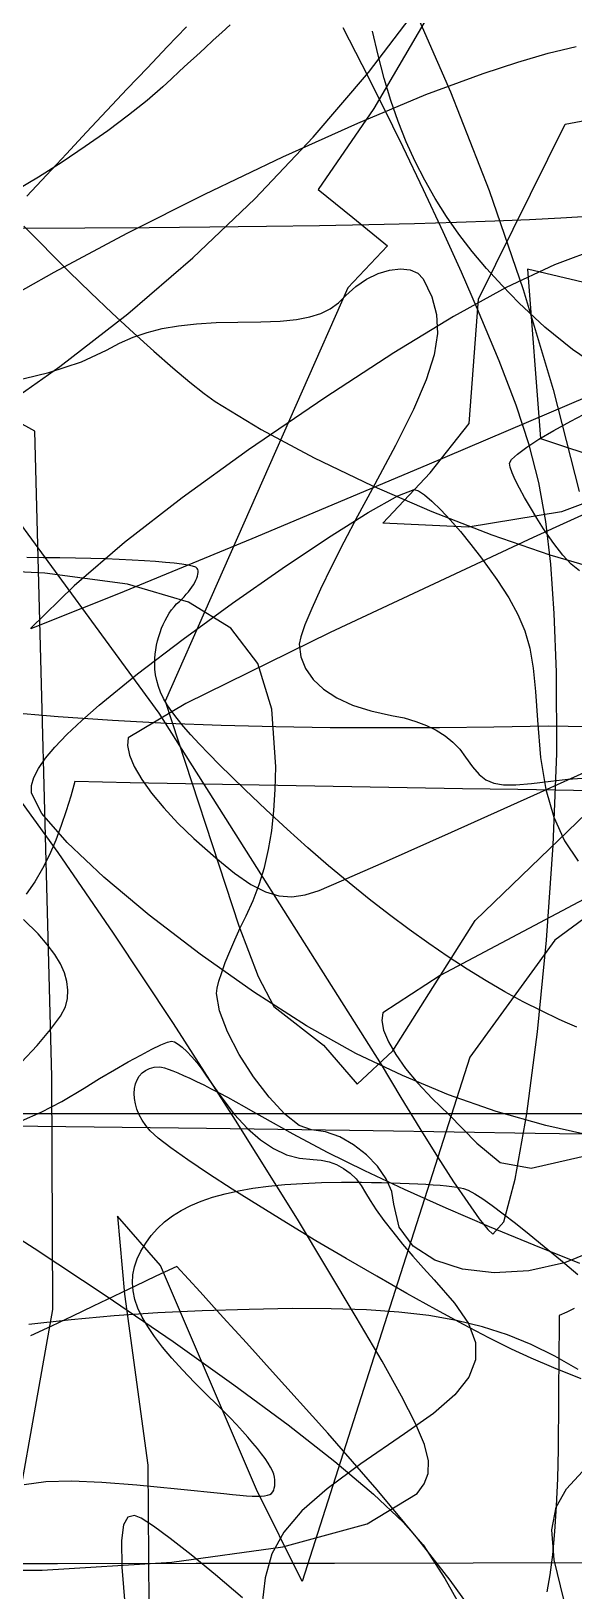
# Model space of a CAD drawing. Extents: x -75 to 75, y -75 to 75.
# Drawn here: x -13.1 to -0.86, y -10.65 to 24.55 of the extents above; entities that cross this region are included whole.
import ezdxf

# ---------------------------------------------------------------- set-up
doc = ezdxf.new("R2010")
doc.units = 0
for name, color, linetype in [('butterfly', 7, 'CONTINUOUS'), ('crosshair', 7, 'CONTINUOUS'), ('crown', 7, 'CONTINUOUS'), ('darth', 7, 'CONTINUOUS'), ('hellokitty', 7, 'CONTINUOUS'), ('ironman', 7, 'CONTINUOUS'), ('jackskellington', 7, 'CONTINUOUS'), ('m4', 7, 'CONTINUOUS'), ('mushroom', 7, 'CONTINUOUS'), ('nes', 7, 'CONTINUOUS'), ('skullbones', 7, 'CONTINUOUS'), ('stormtrooper', 7, 'CONTINUOUS'), ('thundercats', 7, 'CONTINUOUS'), ('wolf', 7, 'CONTINUOUS')]:
    doc.layers.add(name, color=color, linetype=linetype)

msp = doc.modelspace()

# ---------------------------------------------------------------- linework, layer by layer
at = {"layer": 'butterfly', "color": 7}
for p, q in [((-4.6193, 25.411777), (-3.645493, 23.179653)), ((-5.636668, 23.786843), (-6.068074, 24.619833)), ((-5.181181, 22.881031), (-5.636668, 23.786843)), ((-4.715671, 21.931424), (-5.181181, 22.881031)), ((-3.645493, 23.179653), (-2.775639, 20.952505)), ((-4.254192, 20.967034), (-4.715671, 21.931424)), ((-3.8108, 20.016888), (-4.254192, 20.967034)), ((-2.775639, 20.952505), (-2.005287, 18.716501)), ((-3.39955, 19.11), (-3.8108, 20.016888)), ((-3.034499, 18.275402), (-3.39955, 19.11)), ((-2.005287, 18.716501), (-1.329989, 16.457809)), ((-2.546788, 17.108249), (-3.034499, 18.275402)), ((-2.162433, 16.10899), (-2.546788, 17.108249)), ((-15.484285, 16.323426), (-10.223111, 9.159607)), ((-1.329989, 16.457809), (-0.745294, 14.162588)), ((-1.867635, 15.214146), (-2.162433, 16.10899)), ((-1.648596, 14.360229), (-1.867635, 15.214146)), ((-1.491519, 13.483759), (-1.648596, 14.360229)), ((-1.382605, 12.521257), (-1.491519, 13.483759)), ((-1.308056, 11.409234), (-1.382605, 12.521257)), ((-1.254074, 10.084215), (-1.308056, 11.409234)), ((-1.24754, 8.244233), (-1.254074, 10.084215)), ((-10.223111, 9.159607), (-5.206491, 1.225048)), ((-1.328135, 6.177523), (-1.24754, 8.244233)), ((-12.499978, 6.013281), (-13.593971, 7.532912)), ((-11.248159, 4.191576), (-12.499978, 6.013281)), ((-1.478901, 4.033712), (-1.328135, 6.177523)), ((-9.893853, 2.149836), (-11.248159, 4.191576)), ((-1.682885, 1.962429), (-1.478901, 4.033712)), ((-8.492405, -0.029901), (-9.893853, 2.149836)), ((-1.92313, 0.113309), (-1.682885, 1.962429)), ((-5.206491, 1.225048), (-4.764156, 0.482668)), ((-4.764156, 0.482668), (-4.337767, -0.215801)), ((-2.182682, -1.364014), (-1.92313, 0.113309)), ((-7.099155, -2.265593), (-8.492405, -0.029901)), ((-4.337767, -0.215801), (-3.937639, -0.854645)), ((-3.937639, -0.854645), (-3.574085, -1.418161)), ((-2.444586, -2.319917), (-2.182682, -1.364014)), ((-3.574085, -1.418161), (-3.257419, -1.890638)), ((-3.257419, -1.890638), (-2.997955, -2.256369)), ((-5.769444, -4.475198), (-7.099155, -2.265593)), ((-2.997955, -2.256369), (-2.806006, -2.499648)), ((-2.691887, -2.604759), (-2.444586, -2.319917)), ((-2.806006, -2.499648), (-2.691887, -2.604759)), ((-5.18928, -5.469537), (-5.769444, -4.475198)), ((-4.747329, -6.259666), (-5.18928, -5.469537)), ((-4.432866, -6.876692), (-4.747329, -6.259666)), ((-4.235163, -7.351714), (-4.432866, -6.876692)), ((-4.143495, -7.71584), (-4.235163, -7.351714)), ((-4.147136, -8.000182), (-4.143495, -7.71584)), ((-4.235359, -8.235834), (-4.147136, -8.000182)), ((-4.397439, -8.453913), (-4.235359, -8.235834)), ((-5.523704, -9.136953), (-4.397439, -8.453913)), ((-7.426527, -9.656084), (-5.523704, -9.136953)), ((-9.929396, -10.006282), (-7.426527, -9.656084)), ((-16.029233, -10.179708), (-12.855802, -10.18253)), ((-12.855802, -10.18253), (-9.929396, -10.006282))]:
    msp.add_line(p, q, dxfattribs=at)
at = {"layer": 'crosshair', "color": 7}
msp.add_open_spline([(-74.87924, 0.120769), (-24.959736, 0.120769), (24.959767, 0.120769), (74.879271, 0.120769)], degree=3, dxfattribs=at)
at = {"layer": 'crown', "color": 7}
for p, q in [((-5.497977, 23.614484), (-4.334029, 25.131728)), ((-6.741637, 22.157862), (-5.497977, 23.614484)), ((-8.062324, 20.763854), (-6.741637, 22.157862)), ((-9.457354, 19.43444), (-8.062324, 20.763854)), ((-10.924041, 18.171603), (-9.457354, 19.43444)), ((-12.459702, 16.977326), (-10.924041, 18.171603)), ((-14.061652, 15.853593), (-12.459702, 16.977326)), ((-12.510776, -10.041018), (-15.635428, -10.045872)), ((-9.386124, -10.036164), (-12.510776, -10.041018)), ((-6.261472, -10.031309), (-9.386124, -10.036164)), ((-3.13682, -10.026455), (-6.261472, -10.031309)), ((-0.012168, -10.021601), (-3.13682, -10.026455))]:
    msp.add_line(p, q, dxfattribs=at)
at = {"layer": 'darth', "color": 7}
for p, q in [((-8.616849, 24.692308), (-8.806993, 24.517373)), ((-8.997137, 24.342437), (-9.187281, 24.167499)), ((-8.806993, 24.517373), (-8.997137, 24.342437)), ((-9.377426, 23.992563), (-9.56757, 23.817628)), ((-9.187281, 24.167499), (-9.377426, 23.992563)), ((-2.126636, 23.849149), (-1.441683, 24.049414)), ((-1.441683, 24.049414), (-0.812772, 24.20147)), ((-9.757714, 23.642693), (-9.947858, 23.467754)), ((-9.56757, 23.817628), (-9.757714, 23.642693)), ((-4.201873, 23.116345), (-2.910825, 23.594348)), ((-2.910825, 23.594348), (-2.126636, 23.849149)), ((-10.138003, 23.292819), (-10.490287, 22.986644)), ((-9.947858, 23.467754), (-10.138003, 23.292819)), ((-10.490287, 22.986644), (-10.909248, 22.652595)), ((-5.734724, 22.475207), (-4.201873, 23.116345)), ((-10.909248, 22.652595), (-11.379256, 22.301443)), ((-11.379256, 22.301443), (-11.884686, 21.94396)), ((-7.424644, 21.712515), (-5.734724, 22.475207)), ((-11.884686, 21.94396), (-12.409909, 21.59092)), ((-12.409909, 21.59092), (-12.939298, 21.253097)), ((-9.186901, 20.869859), (-7.424644, 21.712515)), ((-12.939298, 21.253097), (-13.457227, 20.941264)), ((-10.936761, 19.988824), (-9.186901, 20.869859)), ((-12.589492, 19.110994), (-10.936761, 19.988824)), ((-0.254371, 19.66823), (-1.296595, 19.277652)), ((-14.06036, 18.277956), (-12.589492, 19.110994)), ((-1.296595, 19.277652), (-2.385353, 18.765825)), ((-2.385353, 18.765825), (-3.575734, 18.109424)), ((-3.575734, 18.109424), (-4.922823, 17.285123)), ((-4.922823, 17.285123), (-6.481709, 16.269589)), ((-6.481709, 16.269589), (-8.202099, 15.099115)), ((-0.926185, 15.750057), (-0.500522, 15.971672)), ((-1.648415, 15.337765), (-1.311921, 15.536841)), ((-1.311921, 15.536841), (-0.926185, 15.750057)), ((-2.136408, 15.00496), (-1.926349, 15.158556)), ((-1.926349, 15.158556), (-1.648415, 15.337765)), ((-8.202099, 15.099115), (-9.698688, 14.01927)), ((-2.315634, 14.797529), (-2.269275, 14.882704)), ((-2.299884, 14.710692), (-2.315634, 14.797529)), ((-2.269275, 14.882704), (-2.136408, 15.00496)), ((-2.254746, 14.583675), (-2.299884, 14.710692)), ((-2.183383, 14.422546), (-2.254746, 14.583675)), ((-4.833565, 14.065072), (-4.468049, 14.20318)), ((-4.468049, 14.20318), (-4.369263, 14.171546)), ((-4.369263, 14.171546), (-4.231928, 14.080882)), ((-4.231928, 14.080882), (-4.062281, 13.937544)), ((-2.088961, 14.233375), (-2.183383, 14.422546)), ((-1.974645, 14.022234), (-2.088961, 14.233375)), ((-9.698688, 14.01927), (-10.999349, 13.004676)), ((-5.503476, 13.686189), (-4.833565, 14.065072)), ((-4.062281, 13.937544), (-3.866558, 13.747891)), ((-3.866558, 13.747891), (-3.650994, 13.518278)), ((-1.843599, 13.795189), (-1.974645, 14.022234)), ((-1.69899, 13.558314), (-1.843599, 13.795189)), ((-6.400211, 13.11971), (-5.503476, 13.686189)), ((-3.650994, 13.518278), (-3.421826, 13.255063)), ((-1.543981, 13.317674), (-1.69899, 13.558314)), ((-7.446195, 12.418802), (-6.400211, 13.11971)), ((-3.421826, 13.255063), (-3.18529, 12.964606)), ((-1.316266, 12.986402), (-1.543981, 13.317674)), ((-10.999349, 13.004676), (-12.131954, 12.029954)), ((-3.18529, 12.964606), (-2.947622, 12.653258)), ((-1.112001, 12.722332), (-1.316266, 12.986402)), ((-0.920423, 12.518367), (-1.112001, 12.722332)), ((-8.563857, 11.63664), (-7.446195, 12.418802)), ((-2.947622, 12.653258), (-2.601363, 12.172896)), ((-0.730768, 12.36741), (-0.920423, 12.518367)), ((-12.131954, 12.029954), (-13.124372, 11.069726)), ((-2.601363, 12.172896), (-2.329763, 11.759605)), ((-9.675623, 10.826394), (-8.563857, 11.63664)), ((-2.329763, 11.759605), (-2.122387, 11.383213)), ((-2.122387, 11.383213), (-1.968804, 11.013567)), ((-1.968804, 11.013567), (-1.858579, 10.620494)), ((-10.703921, 10.041241), (-9.675623, 10.826394)), ((-1.858579, 10.620494), (-1.78128, 10.173835)), ((-11.571178, 9.334345), (-10.703921, 10.041241)), ((-1.78128, 10.173835), (-1.726473, 9.643426)), ((-1.726473, 9.643426), (-1.683726, 8.999104)), ((-11.965922, 8.987598), (-11.571178, 9.334345)), ((-12.298552, 8.674329), (-11.965922, 8.987598)), ((-1.683726, 8.999104), (-1.611284, 8.156344)), ((-12.571043, 8.391979), (-12.298552, 8.674329)), ((-12.943508, 7.909817), (-12.78537, 8.137996)), ((-12.78537, 8.137996), (-12.571043, 8.391979)), ((-1.611284, 8.156344), (-1.491101, 7.430857)), ((-13.047431, 7.704887), (-12.943508, 7.909817)), ((-13.100525, 7.354556), (-13.099114, 7.520652)), ((-13.099114, 7.520652), (-13.047431, 7.704887)), ((-1.491101, 7.430857), (-1.315279, 6.808397)), ((-12.861734, 6.89071), (-13.100525, 7.354556)), ((-12.293609, 6.240238), (-12.861734, 6.89071)), ((-1.315279, 6.808397), (-1.075922, 6.274712)), ((-11.464163, 5.45774), (-12.293609, 6.240238)), ((-1.075922, 6.274712), (-0.765135, 5.815553)), ((-10.44141, 4.597821), (-11.464163, 5.45774)), ((-9.293363, 3.715075), (-10.44141, 4.597821)), ((-8.088036, 2.864101), (-9.293363, 3.715075)), ((-6.893443, 2.099502), (-8.088036, 2.864101)), ((-5.777596, 1.475878), (-6.893443, 2.099502)), ((-4.730915, 0.975383), (-5.777596, 1.475878)), ((-3.686512, 0.542406), (-4.730915, 0.975383)), ((-2.616524, 0.169864), (-3.686512, 0.542406)), ((-1.493085, -0.149335), (-2.616524, 0.169864)), ((-0.288329, -0.422275), (-1.493085, -0.149335)), ((-13.799948, -2.425085), (-13.040351, -2.921322)), ((-13.040351, -2.921322), (-11.413436, -3.993933)), ((-11.413436, -3.993933), (-9.905092, -5.024109)), ((-9.905092, -5.024109), (-8.531715, -5.99935)), ((-8.531715, -5.99935), (-7.309704, -6.907149)), ((-7.309704, -6.907149), (-6.255458, -7.735006)), ((-6.255458, -7.735006), (-5.385374, -8.470412)), ((-1.025012, -8.347473), (-0.663313, -7.96152)), ((-1.259588, -8.764132), (-1.025012, -8.347473)), ((-5.385374, -8.470412), (-4.715852, -9.100868)), ((-1.356089, -9.276424), (-1.259588, -8.764132)), ((-10.922485, -8.991888), (-11.020577, -9.158817)), ((-10.775246, -8.950088), (-10.922485, -8.991888)), ((-10.622855, -9.012005), (-10.775246, -8.950088)), ((-10.348046, -9.189458), (-10.622855, -9.012005)), ((-4.715852, -9.100868), (-4.26329, -9.613866)), ((-11.020577, -9.158817), (-11.066304, -9.513183)), ((-9.966317, -9.470003), (-10.348046, -9.189458)), ((-9.493169, -9.841202), (-9.966317, -9.470003)), ((-1.303564, -9.949267), (-1.356089, -9.276424)), ((-11.066304, -9.513183), (-11.056449, -10.117288)), ((-8.9441, -10.29061), (-9.493169, -9.841202)), ((-4.26329, -9.613866), (-3.773691, -10.370323)), ((-11.056449, -10.117288), (-10.987796, -11.033433)), ((-1.091061, -10.847589), (-1.303564, -9.949267)), ((-8.33461, -10.805787), (-8.9441, -10.29061)), ((-3.773691, -10.370323), (-3.123076, -11.523263))]:
    msp.add_line(p, q, dxfattribs=at)
at = {"layer": 'hellokitty', "color": 7}
for p, q in [((-5.280252, 24.004645), (-5.404247, 24.551121)), ((-5.143288, 23.483576), (-5.280252, 24.004645)), ((-4.992307, 22.985736), (-5.143288, 23.483576)), ((-4.826261, 22.508941), (-4.992307, 22.985736)), ((-4.644103, 22.051013), (-4.826261, 22.508941)), ((-4.444786, 21.609764), (-4.644103, 22.051013)), ((-4.22726, 21.183019), (-4.444786, 21.609764)), ((-3.99048, 20.768595), (-4.22726, 21.183019)), ((-3.733397, 20.364306), (-3.99048, 20.768595)), ((-3.454963, 19.967976), (-3.733397, 20.364306)), ((-3.154131, 19.57742), (-3.454963, 19.967976)), ((-2.829854, 19.190456), (-3.154131, 19.57742)), ((-2.481082, 18.804904), (-2.829854, 19.190456)), ((-2.10677, 18.418584), (-2.481082, 18.804904)), ((-1.514262, 17.867252), (-2.10677, 18.418584)), ((-0.889485, 17.365856), (-1.514262, 17.867252)), ((-0.232717, 16.914453), (-0.889485, 17.365856))]:
    msp.add_line(p, q, dxfattribs=at)
at = {"layer": 'ironman', "color": 7}
for p, q in [((-13.72333, 9.186206), (-12.499332, 9.081242)), ((-12.499332, 9.081242), (-11.273496, 8.996979)), ((-11.273496, 8.996979), (-10.046104, 8.9318)), ((-10.046104, 8.9318), (-8.817442, 8.884087)), ((-8.817442, 8.884087), (-7.58779, 8.852216)), ((-7.58779, 8.852216), (-6.357433, 8.834577)), ((-6.357433, 8.834577), (-5.126655, 8.829525)), ((-5.126655, 8.829525), (-3.895737, 8.83548)), ((-3.895737, 8.83548), (-2.664963, 8.850805)), ((-2.664963, 8.850805), (-1.434617, 8.873863)), ((-1.434617, 8.873863), (0.673914, 8.832957)), ((-12.123127, 7.611234), (-12.213267, 7.285601)), ((-10.873191, 7.584734), (-12.123127, 7.611234)), ((-9.623229, 7.559588), (-10.873191, 7.584734)), ((-8.373245, 7.535712), (-9.623229, 7.559588)), ((-7.12324, 7.512993), (-8.373245, 7.535712)), ((-5.873216, 7.491346), (-7.12324, 7.512993)), ((-4.623176, 7.470688), (-5.873216, 7.491346)), ((-3.373119, 7.450932), (-4.623176, 7.470688)), ((-2.12305, 7.431967), (-3.373119, 7.450932)), ((-0.87297, 7.413707), (-2.12305, 7.431967)), ((0.37712, 7.39604), (-0.87297, 7.413707)), ((-12.213267, 7.285601), (-12.313783, 6.953335)), ((-12.313783, 6.953335), (-12.426108, 6.618949)), ((-12.426108, 6.618949), (-12.551677, 6.28696)), ((-12.551677, 6.28696), (-12.691924, 5.96188)), ((-12.84828, 5.648223), (-13.022182, 5.350499)), ((-12.691924, 5.96188), (-12.84828, 5.648223)), ((-13.022182, 5.350499), (-13.21506, 5.073224))]:
    msp.add_line(p, q, dxfattribs=at)
at = {"layer": 'jackskellington', "color": 7}
for p, q in [((-13.269717, 20.149828), (-12.248605, 19.118354)), ((-12.248605, 19.118354), (-11.768109, 18.649634)), ((-11.768109, 18.649634), (-11.280161, 18.186214)), ((-11.280161, 18.186214), (-10.798279, 17.740105)), ((-10.798279, 17.740105), (-10.335979, 17.323319)), ((-10.335979, 17.323319), (-9.906781, 16.947871)), ((-9.906781, 16.947871), (-9.524199, 16.62577)), ((-9.524199, 16.62577), (-9.201753, 16.36903)), ((-9.201753, 16.36903), (-8.952958, 16.189664)), ((-8.952958, 16.189664), (-7.914055, 15.557754)), ((-7.914055, 15.557754), (-6.719642, 14.920067)), ((-6.719642, 14.920067), (-5.420567, 14.29755)), ((-5.420567, 14.29755), (-4.067678, 13.711149)), ((-4.067678, 13.711149), (-2.711824, 13.181804)), ((-2.711824, 13.181804), (-1.403852, 12.730463)), ((-1.403852, 12.730463), (-0.19461, 12.378069)), ((-12.945924, 4.179914), (-13.28005, 4.502613)), ((-12.741297, 3.93904), (-12.945924, 4.179914)), ((-12.575088, 3.713105), (-12.741297, 3.93904)), ((-12.446352, 3.499564), (-12.575088, 3.713105)), ((-12.354143, 3.295881), (-12.446352, 3.499564)), ((-12.297517, 3.09952), (-12.354143, 3.295881)), ((-12.275526, 2.907936), (-12.297517, 3.09952)), ((-12.287227, 2.718593), (-12.275526, 2.907936)), ((-12.446164, 2.316745), (-12.331674, 2.528951)), ((-12.331674, 2.528951), (-12.287227, 2.718593)), ((-12.669487, 2.016486), (-12.446164, 2.316745)), ((-12.971508, 1.659822), (-12.669487, 2.016486)), ((-13.322091, 1.278416), (-12.971508, 1.659822))]:
    msp.add_line(p, q, dxfattribs=at)
at = {"layer": 'm4', "color": 7}
for p, q in [((-5.537455, 18.953601), (-5.277945, 19.077319)), ((-5.277945, 19.077319), (-5.019146, 19.155672)), ((-5.019146, 19.155672), (-4.774443, 19.18578)), ((-4.774443, 19.18578), (-4.557222, 19.164754)), ((-4.557222, 19.164754), (-4.380869, 19.08972)), ((-4.380869, 19.08972), (-4.258769, 18.957792)), ((-6.005065, 18.581618), (-5.78429, 18.787409)), ((-5.78429, 18.787409), (-5.537455, 18.953601)), ((-4.258769, 18.957792), (-4.066651, 18.55575)), ((-6.356871, 18.284938), (-6.172644, 18.41785)), ((-6.172644, 18.41785), (-6.005065, 18.581618)), ((-4.066651, 18.55575), (-3.957052, 18.154977)), ((-9.377558, 17.945862), (-8.933714, 17.971488)), ((-8.933714, 17.971488), (-8.442062, 17.979729)), ((-8.442062, 17.979729), (-7.921613, 17.985881)), ((-7.921613, 17.985881), (-7.485337, 18.006229)), ((-7.485337, 18.006229), (-7.121978, 18.043522)), ((-7.121978, 18.043522), (-6.820284, 18.100554)), ((-6.820284, 18.100554), (-6.568999, 18.180098)), ((-6.568999, 18.180098), (-6.356871, 18.284938)), ((-3.957052, 18.154977), (-3.936754, 17.72758)), ((-11.109049, 17.508065), (-10.805935, 17.64157)), ((-10.805935, 17.64157), (-10.487782, 17.750708)), ((-10.487782, 17.750708), (-10.148039, 17.836871)), ((-10.148039, 17.836871), (-9.780148, 17.901457)), ((-9.780148, 17.901457), (-9.377558, 17.945862)), ((-3.936754, 17.72758), (-4.012544, 17.245674)), ((-11.973592, 17.083566), (-11.40368, 17.34879)), ((-11.40368, 17.34879), (-11.109049, 17.508065)), ((-12.707346, 16.844634), (-11.973592, 17.083566)), ((-4.012544, 17.245674), (-4.191201, 16.681371)), ((-13.539581, 16.641891), (-12.707346, 16.844634)), ((-4.191201, 16.681371), (-4.479509, 16.006784)), ((-4.479509, 16.006784), (-4.884251, 15.194023)), ((-4.884251, 15.194023), (-5.41221, 14.215203)), ((-5.41221, 14.215203), (-5.742889, 13.60612)), ((-5.742889, 13.60612), (-6.051383, 13.017427)), ((-6.051383, 13.017427), (-6.33094, 12.463475)), ((-6.33094, 12.463475), (-6.57481, 11.958611)), ((-6.57481, 11.958611), (-6.77624, 11.517184)), ((-6.77624, 11.517184), (-6.928477, 11.153541)), ((-6.928477, 11.153541), (-7.024771, 10.882029)), ((-7.024771, 10.882029), (-7.05837, 10.716997)), ((-7.05837, 10.716997), (-7.022821, 10.428692)), ((-7.022821, 10.428692), (-6.917905, 10.161211)), ((-6.917905, 10.161211), (-6.746221, 9.916561)), ((-6.746221, 9.916561), (-6.510364, 9.696755)), ((-6.510364, 9.696755), (-6.212931, 9.503799)), ((-6.212931, 9.503799), (-5.856521, 9.339707)), ((-5.856521, 9.339707), (-5.443729, 9.20649)), ((-5.443729, 9.20649), (-4.977152, 9.106154)), ((-4.977152, 9.106154), (-4.692053, 9.047613)), ((-4.692053, 9.047613), (-4.428109, 8.971971)), ((-4.428109, 8.971971), (-4.18558, 8.879372)), ((-4.18558, 8.879372), (-3.964731, 8.76996)), ((-3.964731, 8.76996), (-3.765822, 8.643888)), ((-3.765822, 8.643888), (-3.589117, 8.501301)), ((-3.589117, 8.501301), (-3.434876, 8.342345)), ((-3.434876, 8.342345), (-3.303363, 8.16717)), ((-3.303363, 8.16717), (-3.148625, 7.945069)), ((-3.148625, 7.945069), (-3.001525, 7.776018)), ((-3.001525, 7.776018), (-2.846021, 7.655453)), ((-2.846021, 7.655453), (-2.666072, 7.57881)), ((-2.666072, 7.57881), (-2.445637, 7.541525)), ((-2.445637, 7.541525), (-2.168674, 7.538985)), ((-2.168674, 7.538985), (-1.819143, 7.566728)), ((-1.819143, 7.566728), (-1.381002, 7.620127)), ((-1.381002, 7.620127), (-1.000172, 7.664368)), ((-1.000172, 7.664368), (-0.6724, 7.687877)), ((-1.190016, -4.440462), (-1.193643, -4.817722)), ((-1.020735, -4.359512), (-1.190016, -4.440462)), ((-0.851454, -4.278562), (-1.020735, -4.359512)), ((-1.193643, -4.817722), (-1.197269, -5.194986)), ((-1.197269, -5.194986), (-1.200895, -5.572246)), ((-1.200895, -5.572246), (-1.204521, -5.949507)), ((-1.204521, -5.949507), (-1.208148, -6.326767)), ((-1.208148, -6.326767), (-1.211774, -6.704031)), ((-1.211774, -6.704031), (-1.2154, -7.081291)), ((-1.2154, -7.081291), (-1.219026, -7.458552)), ((-1.219026, -7.458552), (-1.232258, -8.11585)), ((-1.232258, -8.11585), (-1.258338, -8.737481)), ((-1.258338, -8.737481), (-1.296223, -9.313889)), ((-1.296223, -9.313889), (-1.34487, -9.835523)), ((-1.34487, -9.835523), (-1.403235, -10.292825)), ((-1.403235, -10.292825), (-1.470272, -10.676247))]:
    msp.add_line(p, q, dxfattribs=at)
at = {"layer": 'mushroom', "color": 7}
for p, q in [((-12.958703, -0.171554), (-16.756312, -0.127319)), ((-9.147978, -0.219933), (-12.958703, -0.171554)), ((-5.386437, -0.271825), (-9.147978, -0.219933)), ((-1.736378, -0.32661), (-5.386437, -0.271825)), ((1.739901, -0.383656), (-1.736378, -0.32661)), ((-9.010901, -1.768864), (-8.731195, -1.690838)), ((-8.731195, -1.690838), (-8.428956, -1.623449)), ((-8.428956, -1.623449), (-8.10349, -1.566486)), ((-8.10349, -1.566486), (-7.754107, -1.519733)), ((-7.754107, -1.519733), (-7.380116, -1.482973)), ((-7.380116, -1.482973), (-6.980824, -1.455993)), ((-6.980824, -1.455993), (-6.555541, -1.43858)), ((-6.555541, -1.43858), (-6.103575, -1.430508)), ((-6.103575, -1.430508), (-5.876205, -1.429662)), ((-5.876205, -1.429662), (-5.649616, -1.430508)), ((-5.649616, -1.430508), (-5.425217, -1.432766)), ((-5.425217, -1.432766), (-5.204422, -1.436463)), ((-5.204422, -1.436463), (-4.988642, -1.441543)), ((-4.988642, -1.441543), (-4.779289, -1.447921)), ((-4.779289, -1.447921), (-4.577775, -1.455541)), ((-4.577775, -1.455541), (-4.385511, -1.464318)), ((-4.385511, -1.464318), (-4.20391, -1.474196)), ((-4.20391, -1.474196), (-4.034383, -1.48509)), ((-4.034383, -1.48509), (-3.878342, -1.496943)), ((-3.878342, -1.496943), (-3.737199, -1.5097)), ((-3.737199, -1.5097), (-3.612366, -1.523246)), ((-3.612366, -1.523246), (-3.505254, -1.537555)), ((-3.505254, -1.537555), (-3.417276, -1.552541)), ((-3.417276, -1.552541), (-3.349843, -1.56812)), ((-3.349843, -1.56812), (-3.242644, -1.611486)), ((-3.242644, -1.611486), (-3.098237, -1.691519)), ((-3.098237, -1.691519), (-2.918015, -1.807069)), ((-9.918208, -2.191653), (-9.721725, -2.068923)), ((-9.721725, -2.068923), (-9.505474, -1.957694)), ((-9.505474, -1.957694), (-9.268763, -1.857745)), ((-9.268763, -1.857745), (-9.010901, -1.768864)), ((-2.918015, -1.807069), (-2.703372, -1.956985)), ((-2.703372, -1.956985), (-2.455699, -2.140119)), ((-10.254632, -2.472464), (-10.095613, -2.326095)), ((-10.095613, -2.326095), (-9.918208, -2.191653)), ((-2.455699, -2.140119), (-2.176392, -2.355328)), ((-2.176392, -2.355328), (-1.866843, -2.60146)), ((-10.628017, -2.982358), (-10.520281, -2.80184)), ((-10.520281, -2.80184), (-10.395958, -2.630974)), ((-10.395958, -2.630974), (-10.254632, -2.472464)), ((-1.866843, -2.60146), (-1.528445, -2.877363)), ((-10.772792, -3.338937), (-10.71238, -3.16092)), ((-10.71238, -3.16092), (-10.628017, -2.982358)), ((-1.528445, -2.877363), (-1.162593, -3.181895)), ((-10.819458, -3.699008), (-10.808677, -3.517829)), ((-10.808677, -3.517829), (-10.772792, -3.338937)), ((-1.162593, -3.181895), (-0.770678, -3.513907)), ((-10.804559, -3.883891), (-10.819458, -3.699008)), ((-10.763403, -4.073889), (-10.804559, -3.883891)), ((-10.695414, -4.270423), (-10.763403, -4.073889)), ((-10.600015, -4.474901), (-10.695414, -4.270423)), ((-10.47663, -4.688747), (-10.600015, -4.474901)), ((-10.324681, -4.913368), (-10.47663, -4.688747)), ((-10.143592, -5.15018), (-10.324681, -4.913368)), ((-9.932788, -5.400602), (-10.143592, -5.15018)), ((-9.69169, -5.666049), (-9.932788, -5.400602)), ((-9.419723, -5.947929), (-9.69169, -5.666049)), ((-9.116311, -6.247666), (-9.419723, -5.947929)), ((-8.940441, -6.419748), (-9.116311, -6.247666)), ((-8.774568, -6.585774), (-8.940441, -6.419748)), ((-8.618878, -6.745506), (-8.774568, -6.585774)), ((-8.473558, -6.898713), (-8.618878, -6.745506)), ((-8.338793, -7.045158), (-8.473558, -6.898713)), ((-8.214771, -7.184613), (-8.338793, -7.045158)), ((-8.101676, -7.31684), (-8.214771, -7.184613)), ((-7.999696, -7.441605), (-8.101676, -7.31684)), ((-7.909016, -7.558676), (-7.999696, -7.441605)), ((-7.829822, -7.667817), (-7.909016, -7.558676)), ((-7.762302, -7.768799), (-7.829822, -7.667817)), ((-7.70664, -7.861385), (-7.762302, -7.768799)), ((-7.663023, -7.945337), (-7.70664, -7.861385)), ((-7.631638, -8.020431), (-7.663023, -7.945337)), ((-7.61267, -8.086426), (-7.631638, -8.020431)), ((-7.606306, -8.14309), (-7.61267, -8.086426)), ((-13.263627, -8.252691), (-12.775042, -8.187351)), ((-12.775042, -8.187351), (-12.194465, -8.171039)), ((-12.194465, -8.171039), (-11.512204, -8.196721)), ((-11.512204, -8.196721), (-10.718568, -8.257348)), ((-10.718568, -8.257348), (-9.803865, -8.345881)), ((-9.803865, -8.345881), (-8.758402, -8.455273)), ((-7.684732, -8.451492), (-7.654964, -8.419499)), ((-7.654964, -8.419499), (-7.633732, -8.380245)), ((-7.633732, -8.380245), (-7.619644, -8.333353)), ((-7.619644, -8.333353), (-7.611304, -8.27845)), ((-7.611304, -8.27845), (-7.607322, -8.215153)), ((-7.607322, -8.215153), (-7.606306, -8.14309)), ((-8.758402, -8.455273), (-8.566649, -8.475114)), ((-8.566649, -8.475114), (-8.397363, -8.491454)), ((-8.397363, -8.491454), (-8.249152, -8.503957)), ((-8.249152, -8.503957), (-8.120622, -8.512198)), ((-8.120622, -8.512198), (-8.01038, -8.515838)), ((-8.01038, -8.515838), (-7.917032, -8.514427)), ((-7.917032, -8.514427), (-7.839187, -8.507682)), ((-7.839187, -8.507682), (-7.775451, -8.495208)), ((-7.775451, -8.495208), (-7.72443, -8.476609)), ((-7.72443, -8.476609), (-7.684732, -8.451492))]:
    msp.add_line(p, q, dxfattribs=at)
at = {"layer": 'nes', "color": 7}
for p, q in [((-4.168877, 14.76044), (0.308745, 16.676988)), ((3.48864, 15.525948), (-1.779153, 13.123649)), ((-8.116508, 13.095628), (-4.168877, 14.76044)), ((-11.128004, 11.859268), (-8.116508, 13.095628)), ((-1.779153, 13.123649), (-6.360934, 10.976139)), ((-11.97714, 11.519611), (-11.694095, 11.63283)), ((-11.694095, 11.63283), (-11.411049, 11.746049)), ((-11.411049, 11.746049), (-11.128004, 11.859268)), ((-12.826277, 11.179951), (-12.543231, 11.29317)), ((-12.543231, 11.29317), (-12.260186, 11.406389)), ((-12.260186, 11.406389), (-11.97714, 11.519611)), ((-13.109323, 11.066732), (-12.826277, 11.179951)), ((-6.360934, 10.976139), (-9.618492, 9.371163)), ((-9.618492, 9.371163), (-10.913615, 8.596466)), ((-10.913615, 8.596466), (-10.93494, 8.42395)), ((-10.93494, 8.42395), (-10.888554, 8.20615)), ((-10.888554, 8.20615), (-10.778863, 7.94983)), ((-1.766192, 7.306448), (0.420577, 8.291872)), ((-10.778863, 7.94983), (-10.610275, 7.661749)), ((-10.610275, 7.661749), (-10.387193, 7.348672)), ((-10.387193, 7.348672), (-10.114024, 7.017357)), ((-3.623692, 6.472631), (-1.766192, 7.306448)), ((-10.114024, 7.017357), (-9.795174, 6.674572)), ((-9.795174, 6.674572), (-9.435049, 6.327075)), ((-5.090603, 5.818), (-3.623692, 6.472631)), ((-9.435049, 6.327075), (-8.942111, 5.888742)), ((-8.942111, 5.888742), (-8.519013, 5.546257)), ((-6.105603, 5.370139), (-5.090603, 5.818)), ((-8.519013, 5.546257), (-8.150761, 5.293416)), ((-8.150761, 5.293416), (-7.82236, 5.124013)), ((-6.607372, 5.156635), (-6.105603, 5.370139)), ((-7.82236, 5.124013), (-7.518815, 5.031836)), ((-7.518815, 5.031836), (-7.225132, 5.010698)), ((-7.225132, 5.010698), (-6.926316, 5.05436)), ((-6.926316, 5.05436), (-6.607372, 5.156635)), ((-0.629508, 4.956909), (-3.874973, 3.234687)), ((-3.874973, 3.234687), (-5.172533, 2.397021)), ((-5.172533, 2.397021), (-5.196858, 2.219379)), ((-5.196858, 2.219379), (-5.153757, 1.99911)), ((-5.153757, 1.99911), (-5.046912, 1.741898)), ((-5.046912, 1.741898), (-4.880004, 1.453422)), ((-4.880004, 1.453422), (-4.656712, 1.139368)), ((-4.656712, 1.139368), (-4.380716, 0.80542)), ((-4.380716, 0.80542), (-4.055697, 0.457256)), ((-4.055697, 0.457256), (-3.685335, 0.100564)), ((-3.685335, 0.100564), (-3.049337, -0.545632)), ((-3.049337, -0.545632), (-2.522832, -0.982599)), ((-2.522832, -0.982599), (-1.824711, -1.114586)), ((-1.824711, -1.114586), (-0.673865, -0.845837)), ((-9.819584, -3.328351), (-10.291022, -3.552833)), ((-9.557902, -3.616305), (-9.819584, -3.328351)), ((-10.76246, -3.777316), (-11.233898, -4.001795)), ((-10.291022, -3.552833), (-10.76246, -3.777316)), ((-9.296221, -3.904259), (-9.557902, -3.616305)), ((-11.233898, -4.001795), (-11.705337, -4.226278)), ((-9.034539, -4.192214), (-9.296221, -3.904259)), ((-8.772858, -4.480168), (-9.034539, -4.192214)), ((-12.176775, -4.45076), (-12.648213, -4.675243)), ((-11.705337, -4.226278), (-12.176775, -4.45076)), ((-8.511176, -4.768122), (-8.772858, -4.480168)), ((-12.648213, -4.675243), (-13.119651, -4.899722)), ((-8.249495, -5.056076), (-8.511176, -4.768122)), ((-7.987813, -5.34403), (-8.249495, -5.056076)), ((-7.726132, -5.631984), (-7.987813, -5.34403)), ((-6.414259, -7.093579), (-7.726132, -5.631984)), ((-5.299295, -8.374857), (-6.414259, -7.093579)), ((-4.379043, -9.478744), (-5.299295, -8.374857)), ((-3.651308, -10.408166), (-4.379043, -9.478744)), ((-3.113894, -11.166052), (-3.651308, -10.408166))]:
    msp.add_line(p, q, dxfattribs=at)
at = {"layer": 'skullbones', "color": 7}
for p, q in [((-12.795609, 12.317276), (-15.204323, 12.439737)), ((-10.934866, 12.067362), (-12.795609, 12.317276)), ((-9.557435, 11.662543), (-10.934866, 12.067362)), ((-8.598656, 11.075362), (-9.557435, 11.662543)), ((-7.993869, 10.278358), (-8.598656, 11.075362)), ((-7.678413, 9.244082), (-7.993869, 10.278358)), ((-7.58763, 7.945075), (-7.678413, 9.244082)), ((-7.597708, 7.437227), (-7.58763, 7.945075)), ((-7.628141, 6.957441), (-7.597708, 7.437227)), ((-7.679218, 6.504249), (-7.628141, 6.957441)), ((-7.751231, 6.076185), (-7.679218, 6.504249)), ((-7.84447, 5.671783), (-7.751231, 6.076185)), ((-7.959228, 5.289573), (-7.84447, 5.671783)), ((-8.095795, 4.928091), (-7.959228, 5.289573)), ((-8.254464, 4.585866), (-8.095795, 4.928091)), ((-8.388417, 4.314004), (-8.254464, 4.585866)), ((-8.513383, 4.042746), (-8.388417, 4.314004)), ((-8.626628, 3.779291), (-8.513383, 4.042746)), ((-8.807012, 3.304582), (-8.725416, 3.530837)), ((-8.725416, 3.530837), (-8.626628, 3.779291)), ((-8.868681, 3.107721), (-8.807012, 3.304582)), ((-8.921297, 2.830982), (-8.907689, 2.947456)), ((-8.855516, 2.43588), (-8.921297, 2.830982)), ((-8.907689, 2.947456), (-8.868681, 3.107721)), ((-8.676646, 1.964111), (-8.855516, 2.43588)), ((-8.412397, 1.455505), (-8.676646, 1.964111)), ((-10.914481, 1.285161), (-10.629441, 1.441594)), ((-10.629441, 1.441594), (-10.381159, 1.570801)), ((-10.381159, 1.570801), (-10.17772, 1.668455)), ((-10.17772, 1.668455), (-10.02721, 1.730223)), ((-10.02721, 1.730223), (-9.937718, 1.751784)), ((-9.937718, 1.751784), (-9.872373, 1.735726)), ((-9.872373, 1.735726), (-9.791072, 1.689704)), ((-9.791072, 1.689704), (-9.69705, 1.616944)), ((-9.69705, 1.616944), (-9.59354, 1.520673)), ((-9.59354, 1.520673), (-9.483776, 1.404118)), ((-8.09048, 0.949889), (-8.412397, 1.455505)), ((-11.562486, 0.907954), (-11.228191, 1.105837)), ((-11.228191, 1.105837), (-10.914481, 1.285161)), ((-9.483776, 1.404118), (-9.370991, 1.270508)), ((-9.370991, 1.270508), (-9.25842, 1.123067)), ((-9.25842, 1.123067), (-9.149295, 0.965022)), ((-11.909278, 0.695839), (-11.562486, 0.907954)), ((-9.149295, 0.965022), (-8.829454, 0.50185)), ((-7.738605, 0.48709), (-8.09048, 0.949889)), ((-12.876673, 0.149979), (-12.414935, 0.393872)), ((-12.414935, 0.393872), (-11.909278, 0.695839)), ((-8.829454, 0.50185), (-8.522046, 0.109341)), ((-7.384483, 0.106937), (-7.738605, 0.48709)), ((-13.321038, -0.043287), (-12.876673, 0.149979)), ((-8.522046, 0.109341), (-8.223558, -0.215257)), ((-7.055823, -0.150741), (-7.384483, 0.106937)), ((-8.223558, -0.215257), (-7.930477, -0.474681)), ((-6.780337, -0.24612), (-7.055823, -0.150741)), ((-6.464096, -0.288911), (-6.780337, -0.24612)), ((-6.142463, -0.405979), (-6.464096, -0.288911)), ((-7.930477, -0.474681), (-7.639291, -0.67168)), ((-7.639291, -0.67168), (-7.346488, -0.808996)), ((-5.830096, -0.584084), (-6.142463, -0.405979)), ((-5.541653, -0.809981), (-5.830096, -0.584084)), ((-7.346488, -0.808996), (-7.048554, -0.889373)), ((-7.048554, -0.889373), (-6.741978, -0.915563)), ((-6.741978, -0.915563), (-6.55981, -0.928855)), ((-6.55981, -0.928855), (-6.383218, -0.96783)), ((-6.383218, -0.96783), (-6.214321, -1.031144)), ((-6.214321, -1.031144), (-6.055237, -1.11745)), ((-5.291793, -1.070427), (-5.541653, -0.809981)), ((-6.055237, -1.11745), (-5.908085, -1.225412)), ((-5.908085, -1.225412), (-5.774984, -1.353679)), ((-5.774984, -1.353679), (-5.658052, -1.500909)), ((-5.095173, -1.352177), (-5.291793, -1.070427)), ((-4.966452, -1.641991), (-5.095173, -1.352177)), ((-5.658052, -1.500909), (-5.559409, -1.665757)), ((-5.559409, -1.665757), (-5.458459, -1.84126)), ((-4.920288, -1.926624), (-4.966452, -1.641991)), ((-5.458459, -1.84126), (-5.318471, -2.052944)), ((-5.318471, -2.052944), (-5.145783, -2.292742)), ((-4.805985, -2.446429), (-4.920288, -1.926624)), ((-5.145783, -2.292742), (-4.946736, -2.552596)), ((-4.486916, -2.868876), (-4.805985, -2.446429)), ((-4.946736, -2.552596), (-4.727669, -2.824443)), ((-4.727669, -2.824443), (-4.494922, -3.100222)), ((-4.494922, -3.100222), (-4.254834, -3.371873)), ((-3.998839, -3.186255), (-4.486916, -2.868876)), ((-0.274916, -2.927494), (-1.071642, -3.251014)), ((-4.254834, -3.371873), (-4.013746, -3.631328)), ((-3.377514, -3.390863), (-3.998839, -3.186255)), ((-2.658701, -3.474994), (-3.377514, -3.390863)), ((-1.878157, -3.430947), (-2.658701, -3.474994)), ((-1.071642, -3.251014), (-1.878157, -3.430947)), ((-4.013746, -3.631328), (-3.552903, -4.155451)), ((-3.552903, -4.155451), (-3.241101, -4.620486)), ((-3.241101, -4.620486), (-3.081562, -5.043246)), ((-3.081562, -5.043246), (-3.077506, -5.440547)), ((-3.077506, -5.440547), (-3.232156, -5.829201)), ((-3.232156, -5.829201), (-3.548733, -6.226023)), ((-3.548733, -6.226023), (-4.030458, -6.647829)), ((-4.030458, -6.647829), (-4.680555, -7.111427)), ((-4.680555, -7.111427), (-5.666561, -7.782631)), ((-5.666561, -7.782631), (-6.431108, -8.348545)), ((-6.431108, -8.348545), (-7.001932, -8.848982)), ((-7.001932, -8.848982), (-7.406771, -9.323747)), ((-7.406771, -9.323747), (-7.673362, -9.812658)), ((-7.673362, -9.812658), (-7.829443, -10.355518)), ((-7.829443, -10.355518), (-7.902751, -10.992141))]:
    msp.add_line(p, q, dxfattribs=at)
at = {"layer": 'stormtrooper', "color": 7}
for p, q in [((-13.430173, 20.101402), (-11.893168, 20.108316)), ((-11.893168, 20.108316), (-10.442115, 20.117997)), ((-10.442115, 20.117997), (-9.076439, 20.130471)), ((-9.076439, 20.130471), (-7.795561, 20.145767)), ((-7.795561, 20.145767), (-6.598904, 20.163858)), ((-6.598904, 20.163858), (-5.485893, 20.184799)), ((-5.485893, 20.184799), (-4.455949, 20.208562)), ((-4.455949, 20.208562), (-3.508495, 20.235175)), ((-3.508495, 20.235175), (-2.642955, 20.26467)), ((-2.642955, 20.26467), (-1.858751, 20.297041)), ((-1.858751, 20.297041), (-1.155306, 20.332305)), ((-1.155306, 20.332305), (-0.532044, 20.37047)), ((-12.829145, 12.665518), (-13.206619, 12.666647)), ((-12.460728, 12.661849), (-12.829145, 12.665518)), ((-12.10334, 12.655866), (-12.460728, 12.661849)), ((-11.758954, 12.64771), (-12.10334, 12.655866)), ((-11.429543, 12.637493), (-11.758954, 12.64771)), ((-11.117081, 12.62533), (-11.429543, 12.637493)), ((-10.823539, 12.611331), (-11.117081, 12.62533)), ((-10.550891, 12.595668), (-10.823539, 12.611331)), ((-10.30111, 12.578424), (-10.550891, 12.595668)), ((-10.076168, 12.559741), (-10.30111, 12.578424)), ((-9.878039, 12.539732), (-10.076168, 12.559741)), ((-9.708694, 12.518537), (-9.878039, 12.539732)), ((-9.570108, 12.496269), (-9.708694, 12.518537)), ((-9.464254, 12.473043), (-9.570108, 12.496269)), ((-9.393103, 12.448997), (-9.464254, 12.473043)), ((-9.358629, 12.424275), (-9.393103, 12.448997)), ((-9.346214, 12.396927), (-9.358629, 12.424275)), ((-9.339787, 12.365248), (-9.346214, 12.396927)), ((-9.344066, 12.290402), (-9.339138, 12.329612)), ((-9.339138, 12.329612), (-9.339787, 12.365248)), ((-9.517236, 11.9479), (-9.479089, 12.001446)), ((-9.479089, 12.001446), (-9.445066, 12.054089)), ((-9.445066, 12.054089), (-9.415375, 12.105448)), ((-9.415375, 12.105448), (-9.390223, 12.155139)), ((-9.390223, 12.155139), (-9.369816, 12.202784)), ((-9.369816, 12.202784), (-9.354361, 12.247999)), ((-9.354361, 12.247999), (-9.344066, 12.290402)), ((-9.881227, 11.556122), (-9.823241, 11.620918)), ((-9.823241, 11.620918), (-9.762587, 11.679978)), ((-9.762587, 11.679978), (-9.706925, 11.732316)), ((-9.706925, 11.732316), (-9.654352, 11.785659)), ((-9.654352, 11.785659), (-9.605075, 11.839626)), ((-9.605075, 11.839626), (-9.5593, 11.893832)), ((-9.5593, 11.893832), (-9.517236, 11.9479)), ((-10.083046, 11.248204), (-10.037453, 11.331631)), ((-10.037453, 11.331631), (-9.988505, 11.411049)), ((-9.988505, 11.411049), (-9.936372, 11.486021)), ((-9.936372, 11.486021), (-9.881227, 11.556122)), ((-10.228429, 10.883011), (-10.197975, 10.978171)), ((-10.197975, 10.978171), (-10.163479, 11.071042)), ((-10.163479, 11.071042), (-10.125112, 11.161197)), ((-10.125112, 11.161197), (-10.083046, 11.248204)), ((-10.306387, 10.488145), (-10.29382, 10.588134)), ((-10.29382, 10.588134), (-10.276523, 10.687564)), ((-10.276523, 10.687564), (-10.254667, 10.786)), ((-10.254667, 10.786), (-10.228429, 10.883011)), ((-10.316649, 10.288211), (-10.314052, 10.388027)), ((-10.312325, 10.152453), (-10.316649, 10.288211)), ((-10.314052, 10.388027), (-10.306387, 10.488145)), ((-10.298392, 10.020492), (-10.312325, 10.152453)), ((-10.273404, 9.890294), (-10.298392, 10.020492)), ((-10.235912, 9.759829), (-10.273404, 9.890294)), ((-10.18447, 9.627066), (-10.235912, 9.759829)), ((-10.117632, 9.489968), (-10.18447, 9.627066)), ((-10.033951, 9.346509), (-10.117632, 9.489968)), ((-9.931981, 9.194656), (-10.033951, 9.346509)), ((-9.810275, 9.032375), (-9.931981, 9.194656)), ((-9.667386, 8.857638), (-9.810275, 9.032375)), ((-9.501869, 8.668413), (-9.667386, 8.857638)), ((-9.312276, 8.462665), (-9.501869, 8.668413)), ((-9.097161, 8.238366), (-9.312276, 8.462665)), ((-8.855077, 7.993482), (-9.097161, 8.238366)), ((-8.584578, 7.725983), (-8.855077, 7.993482)), ((-8.284216, 7.433835), (-8.584578, 7.725983)), ((-7.805648, 6.977959), (-8.284216, 7.433835)), ((-7.331171, 6.539188), (-7.805648, 6.977959)), ((-6.860917, 6.117624), (-7.331171, 6.539188)), ((-6.395016, 5.713357), (-6.860917, 6.117624)), ((-5.933599, 5.326487), (-6.395016, 5.713357)), ((-5.476795, 4.957104), (-5.933599, 5.326487)), ((-5.024735, 4.605308), (-5.476795, 4.957104)), ((-4.57755, 4.271193), (-5.024735, 4.605308)), ((-4.135369, 3.954853), (-4.57755, 4.271193)), ((-3.698324, 3.656386), (-4.135369, 3.954853)), ((-3.266545, 3.375889), (-3.698324, 3.656386)), ((-2.840161, 3.11345), (-3.266545, 3.375889)), ((-2.419305, 2.869173), (-2.840161, 3.11345)), ((-2.004105, 2.643147), (-2.419305, 2.869173)), ((-1.594692, 2.435471), (-2.004105, 2.643147)), ((-1.191198, 2.246241), (-1.594692, 2.435471)), ((-1.005341, 2.162618), (-1.191198, 2.246241)), ((-0.793306, 2.067038), (-1.005341, 2.162618)), ((-10.602371, 1.035665), (-10.525435, 1.093704)), ((-10.525435, 1.093704), (-10.435315, 1.136997)), ((-10.435315, 1.136997), (-10.33222, 1.164062)), ((-10.33222, 1.164062), (-10.216361, 1.173404)), ((-10.216361, 1.173404), (-10.165872, 1.16759)), ((-10.165872, 1.16759), (-10.097323, 1.150572)), ((-10.097323, 1.150572), (-10.011902, 1.122914)), ((-10.011902, 1.122914), (-9.910791, 1.085181)), ((-9.910791, 1.085181), (-9.795178, 1.037951)), ((-10.774069, 0.685775), (-10.751971, 0.787939)), ((-10.751971, 0.787939), (-10.715849, 0.881301)), ((-10.715849, 0.881301), (-10.665912, 0.96437)), ((-10.665912, 0.96437), (-10.602371, 1.035665)), ((-9.795178, 1.037951), (-9.666245, 0.981795)), ((-9.666245, 0.981795), (-9.525179, 0.91729)), ((-9.525179, 0.91729), (-9.373165, 0.845004)), ((-9.373165, 0.845004), (-9.211386, 0.765514)), ((-9.211386, 0.765514), (-9.04103, 0.679391)), ((-10.781931, 0.576289), (-10.774069, 0.685775)), ((-10.775347, 0.460968), (-10.781931, 0.576289)), ((-10.754107, 0.341294), (-10.775347, 0.460968)), ((-9.04103, 0.679391), (-8.863279, 0.587208)), ((-8.863279, 0.587208), (-8.67932, 0.48954)), ((-8.67932, 0.48954), (-8.490337, 0.386958)), ((-8.490337, 0.386958), (-8.297516, 0.280038)), ((-10.718003, 0.218756), (-10.754107, 0.341294)), ((-10.666823, 0.094835), (-10.718003, 0.218756)), ((-10.600358, -0.028984), (-10.666823, 0.094835)), ((-8.297516, 0.280038), (-8.10204, 0.16935)), ((-8.10204, 0.16935), (-7.905096, 0.055471)), ((-7.905096, 0.055471), (-7.200888, -0.340352)), ((-10.518397, -0.151215), (-10.600358, -0.028984)), ((-10.420729, -0.270375), (-10.518397, -0.151215)), ((-10.241999, -0.434732), (-10.420729, -0.270375)), ((-7.200888, -0.340352), (-6.424716, -0.747957)), ((-9.954651, -0.656229), (-10.241999, -0.434732)), ((-9.571719, -0.927083), (-9.954651, -0.656229)), ((-9.106239, -1.239514), (-9.571719, -0.927083)), ((-6.424716, -0.747957), (-5.585142, -1.164011)), ((-8.571247, -1.585742), (-9.106239, -1.239514)), ((-5.585142, -1.164011), (-4.690724, -1.585183)), ((-7.97978, -1.957984), (-8.571247, -1.585742)), ((-4.690724, -1.585183), (-3.750024, -2.008138)), ((-7.344872, -2.348464), (-7.97978, -1.957984)), ((-3.750024, -2.008138), (-2.7716, -2.42955)), ((-6.679559, -2.7494), (-7.344872, -2.348464)), ((-2.7716, -2.42955), (-1.764012, -2.846084)), ((-5.996877, -3.153012), (-6.679559, -2.7494)), ((-5.309862, -3.551521), (-5.996877, -3.153012)), ((-1.764012, -2.846084), (-0.73582, -3.254406)), ((-4.631549, -3.937144), (-5.309862, -3.551521)), ((-3.974974, -4.3021), (-4.631549, -3.937144)), ((-3.353172, -4.638613), (-3.974974, -4.3021)), ((-2.779179, -4.938897), (-3.353172, -4.638613)), ((-2.266032, -5.195178), (-2.779179, -4.938897)), ((-1.826765, -5.39967), (-2.266032, -5.195178)), ((-1.317038, -5.616152), (-1.826765, -5.39967)), ((-0.69576, -5.865083), (-1.317038, -5.616152))]:
    msp.add_line(p, q, dxfattribs=at)
at = {"layer": 'thundercats', "color": 7}
for p, q in [((-10.036548, 24.192512), (-9.59996, 24.64906)), ((-10.483692, 23.722719), (-10.036548, 24.192512)), ((-10.938058, 23.243179), (-10.483692, 23.722719)), ((-11.396307, 22.75739), (-10.938058, 23.243179)), ((-11.855101, 22.268852), (-11.396307, 22.75739)), ((-12.311105, 21.781059), (-11.855101, 22.268852)), ((-12.760981, 21.297513), (-12.311105, 21.781059)), ((-13.201391, 20.821709), (-12.760981, 21.297513)), ((-12.202461, -4.533877), (-13.160171, -4.640662)), ((-11.233225, -4.447498), (-12.202461, -4.533877)), ((-10.249041, -4.380772), (-11.233225, -4.447498)), ((-9.246485, -4.332944), (-10.249041, -4.380772)), ((-8.184054, -4.298163), (-9.246485, -4.332944)), ((-7.21867, -4.280637), (-8.184054, -4.298163)), ((-6.34061, -4.283177), (-7.21867, -4.280637)), ((-5.540151, -4.308379), (-6.34061, -4.283177)), ((-4.807567, -4.359086), (-5.540151, -4.308379)), ((-4.133135, -4.438035), (-4.807567, -4.359086)), ((-3.507132, -4.547977), (-4.133135, -4.438035)), ((-2.919832, -4.691659), (-3.507132, -4.547977)), ((-2.361513, -4.871836), (-2.919832, -4.691659)), ((-1.82245, -5.091249), (-2.361513, -4.871836)), ((-1.292919, -5.352655), (-1.82245, -5.091249)), ((-0.763196, -5.658795), (-1.292919, -5.352655))]:
    msp.add_line(p, q, dxfattribs=at)
at = {"layer": 'wolf', "color": 7}
for p, q in [((-4.121819, 24.947287), (-5.377489, 22.800093)), ((-5.377489, 22.800093), (-6.633155, 20.974674)), ((-1.061008, 22.449595), (0.790113, 22.800855)), ((-3.013146, 18.502492), (-1.061008, 22.449595)), ((-6.633155, 20.974674), (-5.849822, 20.340368)), ((-5.849822, 20.340368), (-5.066489, 19.706065)), ((-5.066489, 19.706065), (-5.958281, 18.753424)), ((-13.02093, 15.52021), (-19.986071, 19.357848)), ((0.08273, 18.70206), (-1.905781, 19.175264)), ((-1.905781, 19.175264), (-1.611882, 15.355883)), ((-5.958281, 18.753424), (-10.081224, 9.427388)), ((-3.221066, 15.692018), (-3.013146, 18.502492)), ((4.775191, 15.909756), (-1.139564, 13.700441)), ((-12.641787, 0.959787), (-13.02093, 15.52021)), ((-4.102883, 14.582219), (-3.221066, 15.692018)), ((-1.611882, 15.355883), (0.577013, 14.624403)), ((-5.17438, 13.445592), (-4.102883, 14.582219)), ((-3.244685, 13.355698), (-5.17438, 13.445592)), ((-1.139564, 13.700441), (-3.244685, 13.355698)), ((-10.081224, 9.427388), (-8.419775, 4.355575)), ((-3.091499, 4.476155), (-0.574764, 6.900517)), ((0.481104, 5.345455), (-1.287464, 4.029755)), ((-8.419775, 4.355575), (-7.981208, 3.215301)), ((-4.947967, 1.533993), (-3.091499, 4.476155)), ((-1.287464, 4.029755), (-3.208893, 1.395634)), ((-7.981208, 3.215301), (-7.628035, 2.538657)), ((-7.628035, 2.538657), (-6.511381, 1.660576)), ((-6.511381, 1.660576), (-5.747899, 0.782498)), ((-5.747899, 0.782498), (-4.947967, 1.533993)), ((-3.208893, 1.395634), (-5.316473, -5.190662)), ((-12.619192, -4.303017), (-12.641787, 0.959787)), ((-10.184721, -3.311962), (-11.160255, -2.197896)), ((-11.160255, -2.197896), (-10.999669, -3.952161)), ((-8.018944, -8.364869), (-10.184721, -3.311962)), ((-10.999669, -3.952161), (-10.473105, -7.81155)), ((-13.770283, -10.783186), (-12.619192, -4.303017)), ((-5.316473, -5.190662), (-6.990283, -10.442953)), ((-10.473105, -7.81155), (-10.448862, -10.978351)), ((-6.990283, -10.442953), (-8.018944, -8.364869))]:
    msp.add_line(p, q, dxfattribs=at)

doc.saveas('drawing.dxf')
